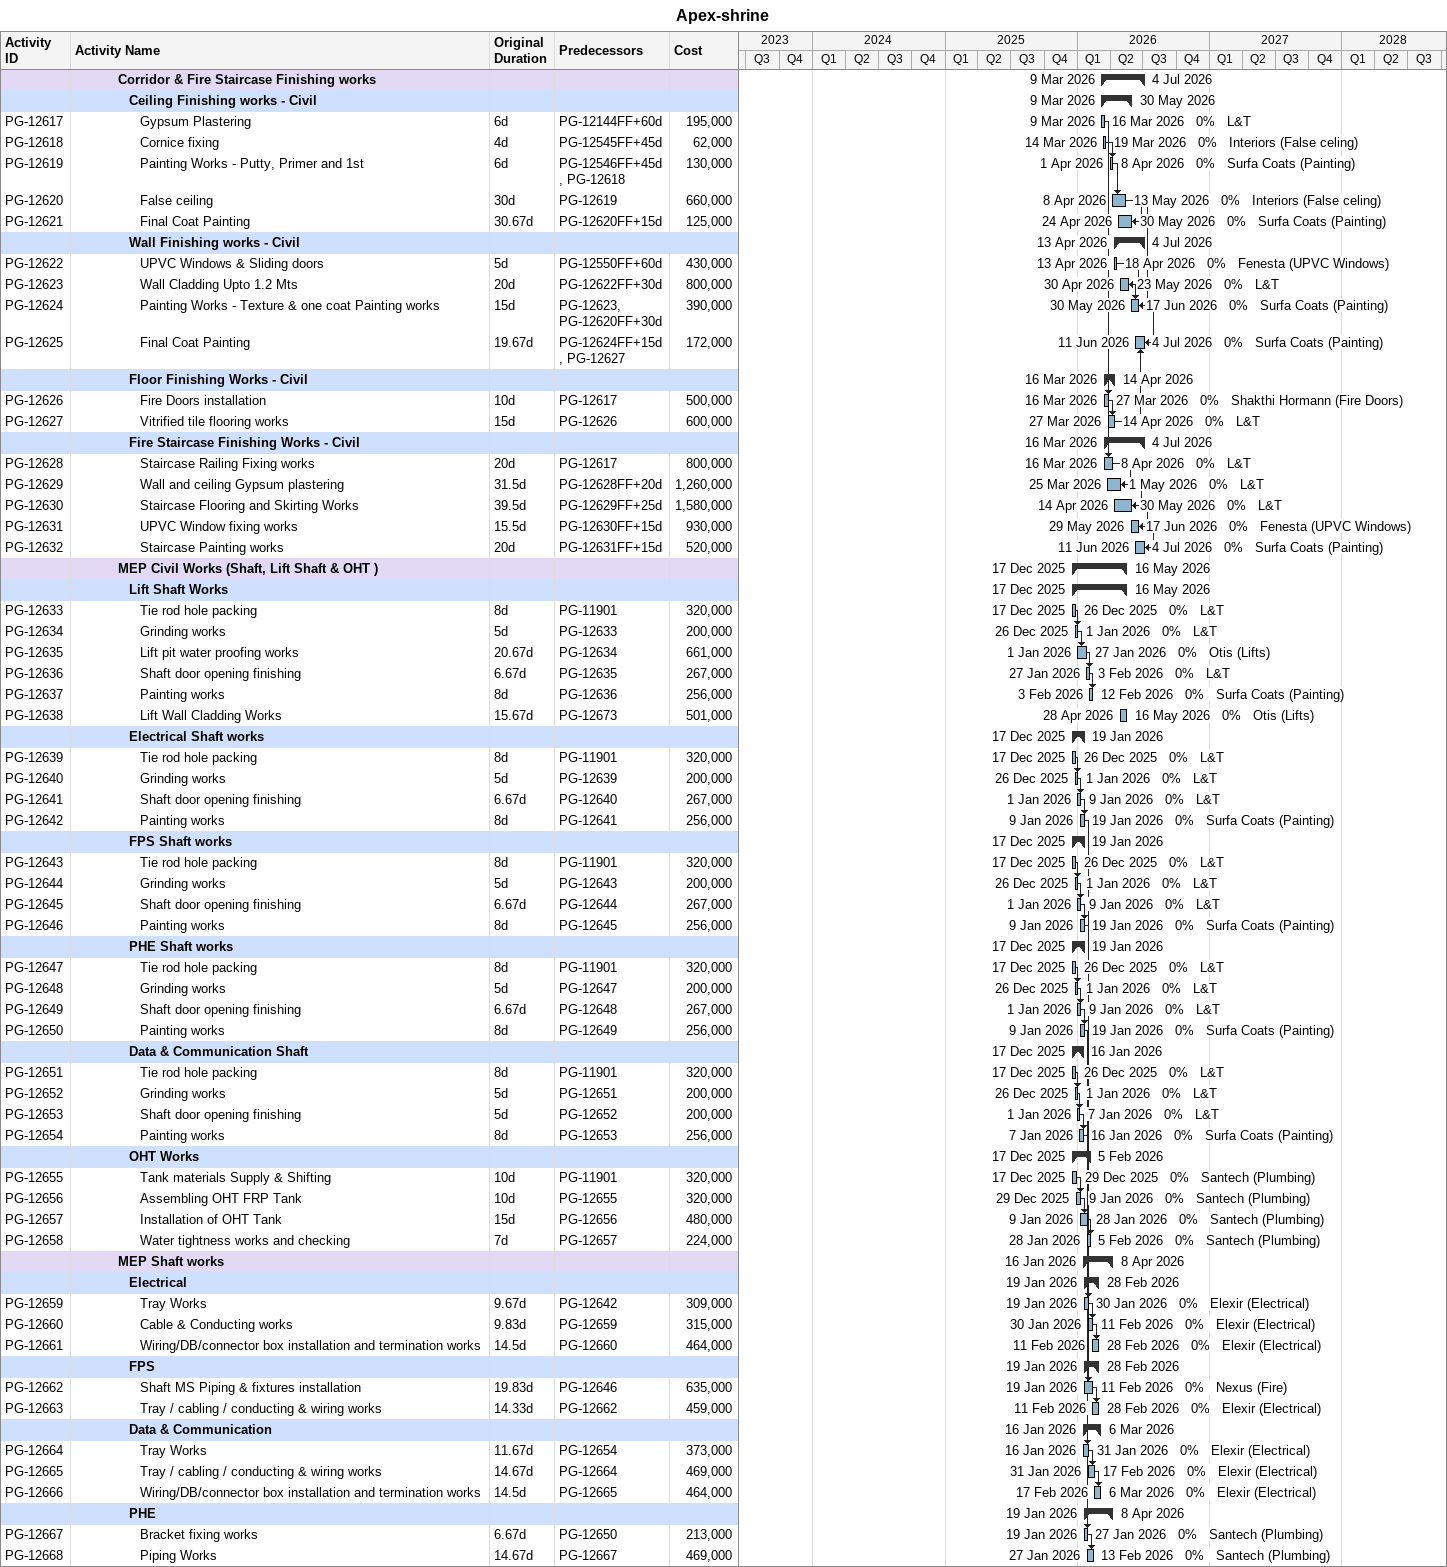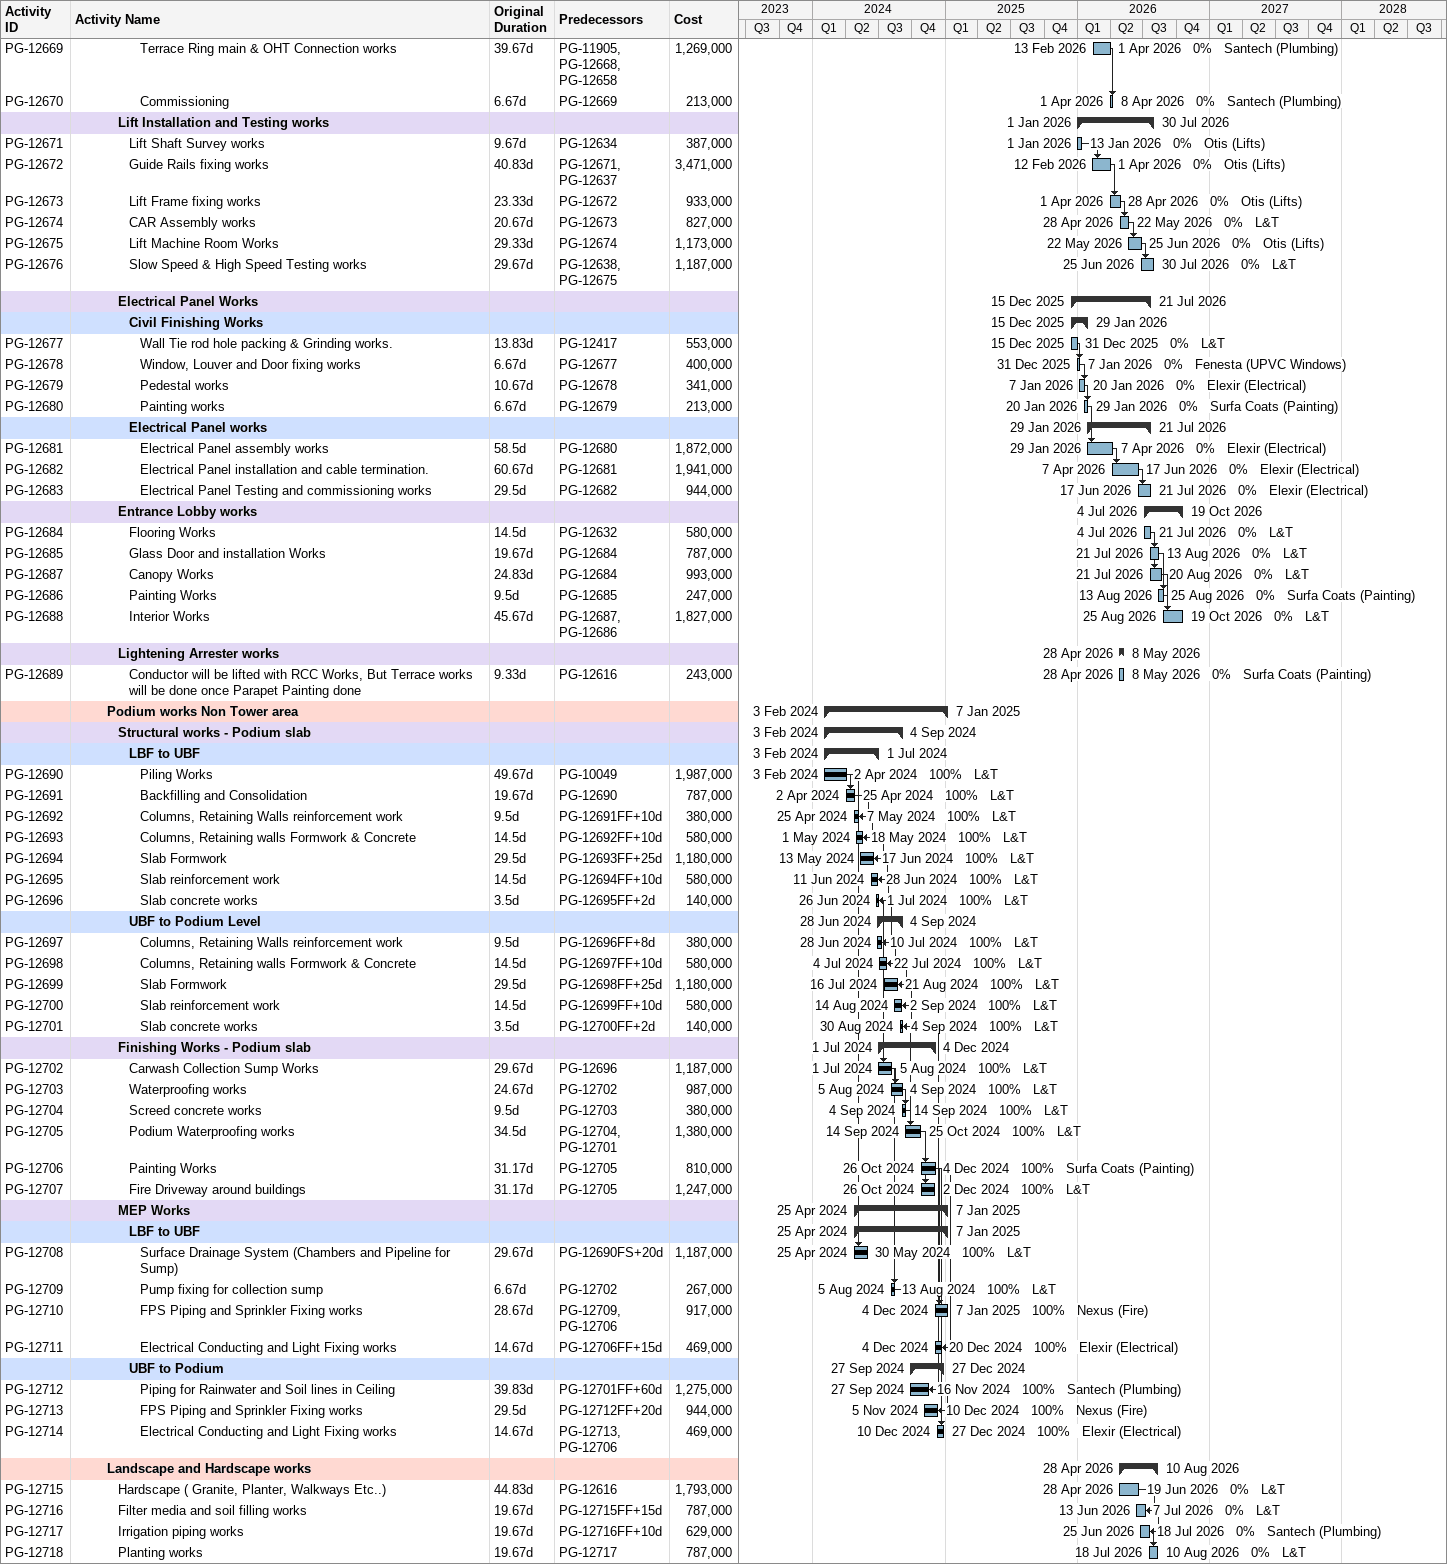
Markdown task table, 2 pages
Apex-shrine

| ID | Level | Task | Original duration | Start | Finish | Predecessors | Resources | % complete | Cost |
|---|---|---|---|---|---|---|---|---|---|
|  | 5 | **Corridor & Fire Staircase Finishing works** |  | 2026-03-09 | 2026-07-04 |  |  |  |  |
|  | 6 | **Ceiling Finishing works - Civil** |  | 2026-03-09 | 2026-05-30 |  |  |  |  |
| PG-12617 | 7 | Gypsum Plastering | 6d | 2026-03-09 | 2026-03-16 | PG-12144FF+60d | L&T | 0 | 195000 |
| PG-12618 | 7 | Cornice fixing | 4d | 2026-03-14 | 2026-03-19 | PG-12545FF+45d | Interiors (False celing) | 0 | 62000 |
| PG-12619 | 7 | Painting Works - Putty, Primer and 1st | 6d | 2026-04-01 | 2026-04-08 | PG-12546FF+45d, PG-12618 | Surfa Coats (Painting) | 0 | 130000 |
| PG-12620 | 7 | False ceiling | 30d | 2026-04-08 | 2026-05-13 | PG-12619 | Interiors (False celing) | 0 | 660000 |
| PG-12621 | 7 | Final Coat Painting | 30.67d | 2026-04-24 | 2026-05-30 | PG-12620FF+15d | Surfa Coats (Painting) | 0 | 125000 |
|  | 6 | **Wall Finishing works - Civil** |  | 2026-04-13 | 2026-07-04 |  |  |  |  |
| PG-12622 | 7 | UPVC Windows & Sliding doors | 5d | 2026-04-13 | 2026-04-18 | PG-12550FF+60d | Fenesta (UPVC Windows) | 0 | 430000 |
| PG-12623 | 7 | Wall Cladding Upto 1.2 Mts | 20d | 2026-04-30 | 2026-05-23 | PG-12622FF+30d | L&T | 0 | 800000 |
| PG-12624 | 7 | Painting Works - Texture & one coat Painting works | 15d | 2026-05-30 | 2026-06-17 | PG-12623, PG-12620FF+30d | Surfa Coats (Painting) | 0 | 390000 |
| PG-12625 | 7 | Final Coat Painting | 19.67d | 2026-06-11 | 2026-07-04 | PG-12624FF+15d, PG-12627 | Surfa Coats (Painting) | 0 | 172000 |
|  | 6 | **Floor Finishing Works - Civil** |  | 2026-03-16 | 2026-04-14 |  |  |  |  |
| PG-12626 | 7 | Fire Doors installation | 10d | 2026-03-16 | 2026-03-27 | PG-12617 | Shakthi Hormann (Fire Doors) | 0 | 500000 |
| PG-12627 | 7 | Vitrified tile flooring works | 15d | 2026-03-27 | 2026-04-14 | PG-12626 | L&T | 0 | 600000 |
|  | 6 | **Fire Staircase Finishing Works - Civil** |  | 2026-03-16 | 2026-07-04 |  |  |  |  |
| PG-12628 | 7 | Staircase Railing Fixing works | 20d | 2026-03-16 | 2026-04-08 | PG-12617 | L&T | 0 | 800000 |
| PG-12629 | 7 | Wall and ceiling Gypsum plastering | 31.5d | 2026-03-25 | 2026-05-01 | PG-12628FF+20d | L&T | 0 | 1260000 |
| PG-12630 | 7 | Staircase Flooring and Skirting Works | 39.5d | 2026-04-14 | 2026-05-30 | PG-12629FF+25d | L&T | 0 | 1580000 |
| PG-12631 | 7 | UPVC Window fixing works | 15.5d | 2026-05-29 | 2026-06-17 | PG-12630FF+15d | Fenesta (UPVC Windows) | 0 | 930000 |
| PG-12632 | 7 | Staircase Painting works | 20d | 2026-06-11 | 2026-07-04 | PG-12631FF+15d | Surfa Coats (Painting) | 0 | 520000 |
|  | 5 | **MEP Civil Works (Shaft, Lift Shaft & OHT )** |  | 2025-12-17 | 2026-05-16 |  |  |  |  |
|  | 6 | **Lift Shaft Works** |  | 2025-12-17 | 2026-05-16 |  |  |  |  |
| PG-12633 | 7 | Tie rod hole packing | 8d | 2025-12-17 | 2025-12-26 | PG-11901 | L&T | 0 | 320000 |
| PG-12634 | 7 | Grinding works | 5d | 2025-12-26 | 2026-01-01 | PG-12633 | L&T | 0 | 200000 |
| PG-12635 | 7 | Lift pit water proofing works | 20.67d | 2026-01-01 | 2026-01-27 | PG-12634 | Otis (Lifts) | 0 | 661000 |
| PG-12636 | 7 | Shaft door opening finishing | 6.67d | 2026-01-27 | 2026-02-03 | PG-12635 | L&T | 0 | 267000 |
| PG-12637 | 7 | Painting works | 8d | 2026-02-03 | 2026-02-12 | PG-12636 | Surfa Coats (Painting) | 0 | 256000 |
| PG-12638 | 7 | Lift Wall Cladding Works | 15.67d | 2026-04-28 | 2026-05-16 | PG-12673 | Otis (Lifts) | 0 | 501000 |
|  | 6 | **Electrical Shaft works** |  | 2025-12-17 | 2026-01-19 |  |  |  |  |
| PG-12639 | 7 | Tie rod hole packing | 8d | 2025-12-17 | 2025-12-26 | PG-11901 | L&T | 0 | 320000 |
| PG-12640 | 7 | Grinding works | 5d | 2025-12-26 | 2026-01-01 | PG-12639 | L&T | 0 | 200000 |
| PG-12641 | 7 | Shaft door opening finishing | 6.67d | 2026-01-01 | 2026-01-09 | PG-12640 | L&T | 0 | 267000 |
| PG-12642 | 7 | Painting works | 8d | 2026-01-09 | 2026-01-19 | PG-12641 | Surfa Coats (Painting) | 0 | 256000 |
|  | 6 | **FPS Shaft works** |  | 2025-12-17 | 2026-01-19 |  |  |  |  |
| PG-12643 | 7 | Tie rod hole packing | 8d | 2025-12-17 | 2025-12-26 | PG-11901 | L&T | 0 | 320000 |
| PG-12644 | 7 | Grinding works | 5d | 2025-12-26 | 2026-01-01 | PG-12643 | L&T | 0 | 200000 |
| PG-12645 | 7 | Shaft door opening finishing | 6.67d | 2026-01-01 | 2026-01-09 | PG-12644 | L&T | 0 | 267000 |
| PG-12646 | 7 | Painting works | 8d | 2026-01-09 | 2026-01-19 | PG-12645 | Surfa Coats (Painting) | 0 | 256000 |
|  | 6 | **PHE Shaft works** |  | 2025-12-17 | 2026-01-19 |  |  |  |  |
| PG-12647 | 7 | Tie rod hole packing | 8d | 2025-12-17 | 2025-12-26 | PG-11901 | L&T | 0 | 320000 |
| PG-12648 | 7 | Grinding works | 5d | 2025-12-26 | 2026-01-01 | PG-12647 | L&T | 0 | 200000 |
| PG-12649 | 7 | Shaft door opening finishing | 6.67d | 2026-01-01 | 2026-01-09 | PG-12648 | L&T | 0 | 267000 |
| PG-12650 | 7 | Painting works | 8d | 2026-01-09 | 2026-01-19 | PG-12649 | Surfa Coats (Painting) | 0 | 256000 |
|  | 6 | **Data & Communication Shaft** |  | 2025-12-17 | 2026-01-16 |  |  |  |  |
| PG-12651 | 7 | Tie rod hole packing | 8d | 2025-12-17 | 2025-12-26 | PG-11901 | L&T | 0 | 320000 |
| PG-12652 | 7 | Grinding works | 5d | 2025-12-26 | 2026-01-01 | PG-12651 | L&T | 0 | 200000 |
| PG-12653 | 7 | Shaft door opening finishing | 5d | 2026-01-01 | 2026-01-07 | PG-12652 | L&T | 0 | 200000 |
| PG-12654 | 7 | Painting works | 8d | 2026-01-07 | 2026-01-16 | PG-12653 | Surfa Coats (Painting) | 0 | 256000 |
|  | 6 | **OHT Works** |  | 2025-12-17 | 2026-02-05 |  |  |  |  |
| PG-12655 | 7 | Tank materials Supply & Shifting | 10d | 2025-12-17 | 2025-12-29 | PG-11901 | Santech (Plumbing) | 0 | 320000 |
| PG-12656 | 7 | Assembling OHT FRP Tank | 10d | 2025-12-29 | 2026-01-09 | PG-12655 | Santech (Plumbing) | 0 | 320000 |
| PG-12657 | 7 | Installation of OHT Tank | 15d | 2026-01-09 | 2026-01-28 | PG-12656 | Santech (Plumbing) | 0 | 480000 |
| PG-12658 | 7 | Water tightness works and checking | 7d | 2026-01-28 | 2026-02-05 | PG-12657 | Santech (Plumbing) | 0 | 224000 |
|  | 5 | **MEP Shaft works** |  | 2026-01-16 | 2026-04-08 |  |  |  |  |
|  | 6 | **Electrical** |  | 2026-01-19 | 2026-02-28 |  |  |  |  |
| PG-12659 | 7 | Tray Works | 9.67d | 2026-01-19 | 2026-01-30 | PG-12642 | Elexir (Electrical) | 0 | 309000 |
| PG-12660 | 7 | Cable & Conducting works | 9.83d | 2026-01-30 | 2026-02-11 | PG-12659 | Elexir (Electrical) | 0 | 315000 |
| PG-12661 | 7 | Wiring/DB/connector box installation and termination works | 14.5d | 2026-02-11 | 2026-02-28 | PG-12660 | Elexir (Electrical) | 0 | 464000 |
|  | 6 | **FPS** |  | 2026-01-19 | 2026-02-28 |  |  |  |  |
| PG-12662 | 7 | Shaft MS Piping & fixtures installation | 19.83d | 2026-01-19 | 2026-02-11 | PG-12646 | Nexus (Fire) | 0 | 635000 |
| PG-12663 | 7 | Tray / cabling / conducting & wiring works | 14.33d | 2026-02-11 | 2026-02-28 | PG-12662 | Elexir (Electrical) | 0 | 459000 |
|  | 6 | **Data & Communication** |  | 2026-01-16 | 2026-03-06 |  |  |  |  |
| PG-12664 | 7 | Tray Works | 11.67d | 2026-01-16 | 2026-01-31 | PG-12654 | Elexir (Electrical) | 0 | 373000 |
| PG-12665 | 7 | Tray / cabling / conducting & wiring works | 14.67d | 2026-01-31 | 2026-02-17 | PG-12664 | Elexir (Electrical) | 0 | 469000 |
| PG-12666 | 7 | Wiring/DB/connector box installation and termination works | 14.5d | 2026-02-17 | 2026-03-06 | PG-12665 | Elexir (Electrical) | 0 | 464000 |
|  | 6 | **PHE** |  | 2026-01-19 | 2026-04-08 |  |  |  |  |
| PG-12667 | 7 | Bracket fixing works | 6.67d | 2026-01-19 | 2026-01-27 | PG-12650 | Santech (Plumbing) | 0 | 213000 |
| PG-12668 | 7 | Piping Works | 14.67d | 2026-01-27 | 2026-02-13 | PG-12667 | Santech (Plumbing) | 0 | 469000 |
| PG-12669 | 7 | Terrace Ring main & OHT Connection works | 39.67d | 2026-02-13 | 2026-04-01 | PG-11905, PG-12668, PG-12658 | Santech (Plumbing) | 0 | 1269000 |
| PG-12670 | 7 | Commissioning | 6.67d | 2026-04-01 | 2026-04-08 | PG-12669 | Santech (Plumbing) | 0 | 213000 |
|  | 5 | **Lift Installation and Testing works** |  | 2026-01-01 | 2026-07-30 |  |  |  |  |
| PG-12671 | 6 | Lift Shaft Survey works | 9.67d | 2026-01-01 | 2026-01-13 | PG-12634 | Otis (Lifts) | 0 | 387000 |
| PG-12672 | 6 | Guide Rails fixing works | 40.83d | 2026-02-12 | 2026-04-01 | PG-12671, PG-12637 | Otis (Lifts) | 0 | 3471000 |
| PG-12673 | 6 | Lift Frame fixing works | 23.33d | 2026-04-01 | 2026-04-28 | PG-12672 | Otis (Lifts) | 0 | 933000 |
| PG-12674 | 6 | CAR Assembly works | 20.67d | 2026-04-28 | 2026-05-22 | PG-12673 | L&T | 0 | 827000 |
| PG-12675 | 6 | Lift Machine Room Works | 29.33d | 2026-05-22 | 2026-06-25 | PG-12674 | Otis (Lifts) | 0 | 1173000 |
| PG-12676 | 6 | Slow Speed & High Speed Testing works | 29.67d | 2026-06-25 | 2026-07-30 | PG-12638, PG-12675 | L&T | 0 | 1187000 |
|  | 5 | **Electrical Panel Works** |  | 2025-12-15 | 2026-07-21 |  |  |  |  |
|  | 6 | **Civil Finishing Works** |  | 2025-12-15 | 2026-01-29 |  |  |  |  |
| PG-12677 | 7 | Wall Tie rod hole packing & Grinding works. | 13.83d | 2025-12-15 | 2025-12-31 | PG-12417 | L&T | 0 | 553000 |
| PG-12678 | 7 | Window, Louver and Door fixing works | 6.67d | 2025-12-31 | 2026-01-07 | PG-12677 | Fenesta (UPVC Windows) | 0 | 400000 |
| PG-12679 | 7 | Pedestal works | 10.67d | 2026-01-07 | 2026-01-20 | PG-12678 | Elexir (Electrical) | 0 | 341000 |
| PG-12680 | 7 | Painting works | 6.67d | 2026-01-20 | 2026-01-29 | PG-12679 | Surfa Coats (Painting) | 0 | 213000 |
|  | 6 | **Electrical Panel works** |  | 2026-01-29 | 2026-07-21 |  |  |  |  |
| PG-12681 | 7 | Electrical Panel assembly works | 58.5d | 2026-01-29 | 2026-04-07 | PG-12680 | Elexir (Electrical) | 0 | 1872000 |
| PG-12682 | 7 | Electrical Panel installation and cable termination. | 60.67d | 2026-04-07 | 2026-06-17 | PG-12681 | Elexir (Electrical) | 0 | 1941000 |
| PG-12683 | 7 | Electrical Panel Testing and commissioning works | 29.5d | 2026-06-17 | 2026-07-21 | PG-12682 | Elexir (Electrical) | 0 | 944000 |
|  | 5 | **Entrance Lobby works** |  | 2026-07-04 | 2026-10-19 |  |  |  |  |
| PG-12684 | 6 | Flooring Works | 14.5d | 2026-07-04 | 2026-07-21 | PG-12632 | L&T | 0 | 580000 |
| PG-12685 | 6 | Glass Door and installation Works | 19.67d | 2026-07-21 | 2026-08-13 | PG-12684 | L&T | 0 | 787000 |
| PG-12687 | 6 | Canopy Works | 24.83d | 2026-07-21 | 2026-08-20 | PG-12684 | L&T | 0 | 993000 |
| PG-12686 | 6 | Painting Works | 9.5d | 2026-08-13 | 2026-08-25 | PG-12685 | Surfa Coats (Painting) | 0 | 247000 |
| PG-12688 | 6 | Interior Works | 45.67d | 2026-08-25 | 2026-10-19 | PG-12687, PG-12686 | L&T | 0 | 1827000 |
|  | 5 | **Lightening Arrester works** |  | 2026-04-28 | 2026-05-08 |  |  |  |  |
| PG-12689 | 6 | Conductor will be lifted with RCC Works, But Terrace works will be done once Parapet Painting done | 9.33d | 2026-04-28 | 2026-05-08 | PG-12616 | Surfa Coats (Painting) | 0 | 243000 |
|  | 4 | **Podium works Non Tower area** |  | 2024-02-03 | 2025-01-07 |  |  |  |  |
|  | 5 | **Structural works - Podium slab** |  | 2024-02-03 | 2024-09-04 |  |  |  |  |
|  | 6 | **LBF to UBF** |  | 2024-02-03 | 2024-07-01 |  |  |  |  |
| PG-12690 | 7 | Piling Works | 49.67d | 2024-02-03 | 2024-04-02 | PG-10049 | L&T | 100 | 1987000 |
| PG-12691 | 7 | Backfilling and Consolidation | 19.67d | 2024-04-02 | 2024-04-25 | PG-12690 | L&T | 100 | 787000 |
| PG-12692 | 7 | Columns, Retaining Walls reinforcement work | 9.5d | 2024-04-25 | 2024-05-07 | PG-12691FF+10d | L&T | 100 | 380000 |
| PG-12693 | 7 | Columns, Retaining walls Formwork & Concrete | 14.5d | 2024-05-01 | 2024-05-18 | PG-12692FF+10d | L&T | 100 | 580000 |
| PG-12694 | 7 | Slab Formwork | 29.5d | 2024-05-13 | 2024-06-17 | PG-12693FF+25d | L&T | 100 | 1180000 |
| PG-12695 | 7 | Slab reinforcement work | 14.5d | 2024-06-11 | 2024-06-28 | PG-12694FF+10d | L&T | 100 | 580000 |
| PG-12696 | 7 | Slab concrete works | 3.5d | 2024-06-26 | 2024-07-01 | PG-12695FF+2d | L&T | 100 | 140000 |
|  | 6 | **UBF to Podium Level** |  | 2024-06-28 | 2024-09-04 |  |  |  |  |
| PG-12697 | 7 | Columns, Retaining Walls reinforcement work | 9.5d | 2024-06-28 | 2024-07-10 | PG-12696FF+8d | L&T | 100 | 380000 |
| PG-12698 | 7 | Columns, Retaining walls Formwork & Concrete | 14.5d | 2024-07-04 | 2024-07-22 | PG-12697FF+10d | L&T | 100 | 580000 |
| PG-12699 | 7 | Slab Formwork | 29.5d | 2024-07-16 | 2024-08-21 | PG-12698FF+25d | L&T | 100 | 1180000 |
| PG-12700 | 7 | Slab reinforcement work | 14.5d | 2024-08-14 | 2024-09-02 | PG-12699FF+10d | L&T | 100 | 580000 |
| PG-12701 | 7 | Slab concrete works | 3.5d | 2024-08-30 | 2024-09-04 | PG-12700FF+2d | L&T | 100 | 140000 |
|  | 5 | **Finishing Works - Podium slab** |  | 2024-07-01 | 2024-12-04 |  |  |  |  |
| PG-12702 | 6 | Carwash Collection Sump Works | 29.67d | 2024-07-01 | 2024-08-05 | PG-12696 | L&T | 100 | 1187000 |
| PG-12703 | 6 | Waterproofing works | 24.67d | 2024-08-05 | 2024-09-04 | PG-12702 | L&T | 100 | 987000 |
| PG-12704 | 6 | Screed concrete works | 9.5d | 2024-09-04 | 2024-09-14 | PG-12703 | L&T | 100 | 380000 |
| PG-12705 | 6 | Podium Waterproofing works | 34.5d | 2024-09-14 | 2024-10-25 | PG-12704, PG-12701 | L&T | 100 | 1380000 |
| PG-12706 | 6 | Painting Works | 31.17d | 2024-10-26 | 2024-12-04 | PG-12705 | Surfa Coats (Painting) | 100 | 810000 |
| PG-12707 | 6 | Fire Driveway around buildings | 31.17d | 2024-10-26 | 2024-12-02 | PG-12705 | L&T | 100 | 1247000 |
|  | 5 | **MEP Works** |  | 2024-04-25 | 2025-01-07 |  |  |  |  |
|  | 6 | **LBF to UBF** |  | 2024-04-25 | 2025-01-07 |  |  |  |  |
| PG-12708 | 7 | Surface Drainage System (Chambers and Pipeline for Sump) | 29.67d | 2024-04-25 | 2024-05-30 | PG-12690FS+20d | L&T | 100 | 1187000 |
| PG-12709 | 7 | Pump fixing for collection sump | 6.67d | 2024-08-05 | 2024-08-13 | PG-12702 | L&T | 100 | 267000 |
| PG-12710 | 7 | FPS Piping and Sprinkler Fixing works | 28.67d | 2024-12-04 | 2025-01-07 | PG-12709, PG-12706 | Nexus (Fire) | 100 | 917000 |
| PG-12711 | 7 | Electrical Conducting and Light Fixing works | 14.67d | 2024-12-04 | 2024-12-20 | PG-12706FF+15d | Elexir (Electrical) | 100 | 469000 |
|  | 6 | **UBF to Podium** |  | 2024-09-27 | 2024-12-27 |  |  |  |  |
| PG-12712 | 7 | Piping for Rainwater and Soil lines in Ceiling | 39.83d | 2024-09-27 | 2024-11-16 | PG-12701FF+60d | Santech (Plumbing) | 100 | 1275000 |
| PG-12713 | 7 | FPS Piping and Sprinkler Fixing works | 29.5d | 2024-11-05 | 2024-12-10 | PG-12712FF+20d | Nexus (Fire) | 100 | 944000 |
| PG-12714 | 7 | Electrical Conducting and Light Fixing works | 14.67d | 2024-12-10 | 2024-12-27 | PG-12713, PG-12706 | Elexir (Electrical) | 100 | 469000 |
|  | 4 | **Landscape and Hardscape works** |  | 2026-04-28 | 2026-08-10 |  |  |  |  |
| PG-12715 | 5 | Hardscape ( Granite, Planter, Walkways Etc..) | 44.83d | 2026-04-28 | 2026-06-19 | PG-12616 | L&T | 0 | 1793000 |
| PG-12716 | 5 | Filter media and soil filling works | 19.67d | 2026-06-13 | 2026-07-07 | PG-12715FF+15d | L&T | 0 | 787000 |
| PG-12717 | 5 | Irrigation piping works | 19.67d | 2026-06-25 | 2026-07-18 | PG-12716FF+10d | Santech (Plumbing) | 0 | 629000 |
| PG-12718 | 5 | Planting works | 19.67d | 2026-07-18 | 2026-08-10 | PG-12717 | L&T | 0 | 787000 |
